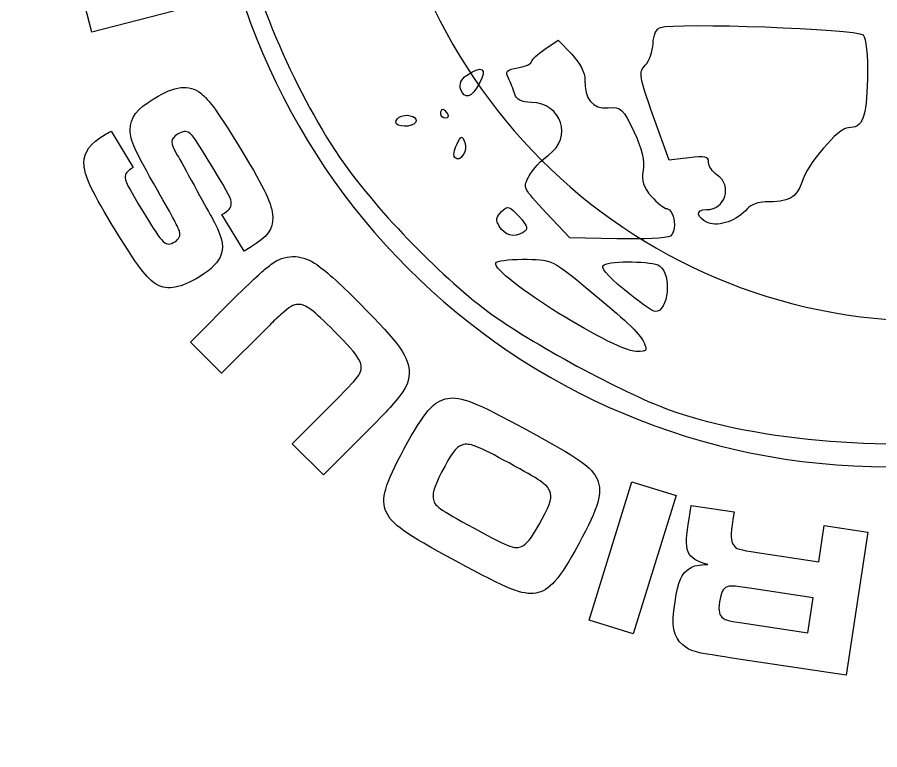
# Model space of a CAD drawing. Header units: millimetres. Extents: x -116 to 73, y -28 to 90.
# Drawn here: x -36.08 to -22.1, y 23.85 to 35.72 of the extents above; entities that cross this region are included whole.
import ezdxf

# ---------------------------------------------------------------- set-up
doc = ezdxf.new("R2010")
doc.units = ezdxf.units.MM
doc.header["$MEASUREMENT"] = 0
doc.layers.add('Layer 1', color=7, linetype='Continuous')

msp = doc.modelspace()

# ---------------------------------------------------------------- linework, layer by layer
at = {"layer": 'Layer 1', "color": 250, "lineweight": 20}
msp.add_open_spline([(-56.5218, 87.4031), (-56.5218, 88.9984), (-55.2166, 90.3036), (-53.6213, 90.3036), (-53.6213, 90.3036), (-53.6213, 90.3036), (10.5777, 90.3036), (10.5777, 90.3036), (10.5777, 90.3036), (12.173, 90.3036), (13.4782, 88.9984), (13.4782, 87.4031), (13.4782, 87.4031), (13.4782, 87.4031), (3.4619, -21.7099), (3.4619, -21.7099), (3.4619, -21.7099), (3.4781, -24.859), (0.6405, -27.6964), (-2.8278, -27.6964), (-2.8278, -27.6964), (-2.8278, -27.6964), (-40.2158, -27.6964), (-40.2158, -27.6964), (-40.2158, -27.6964), (-43.6841, -27.6964), (-46.5217, -24.859), (-46.5078, -21.6863), (-46.5078, -21.6863), (-46.5078, -21.6863), (-56.5218, 87.4031), (-56.5218, 87.4031)], degree=3, knots=[0, 0, 0, 0, 0.1111111, 0.1111111, 0.1111111, 0.1111111, 0.2222222, 0.2222222, 0.2222222, 0.2222222, 0.3333333, 0.3333333, 0.3333333, 0.3333333, 0.4444444, 0.4444444, 0.4444444, 0.4444444, 0.5555556, 0.5555556, 0.5555556, 0.5555556, 0.6666667, 0.6666667, 0.6666667, 0.6666667, 0.7777778, 0.7777778, 0.7777778, 0.7777778, 1, 1, 1, 1], dxfattribs=at)
at = {"layer": 'Layer 1', "color": 7}
for points in [[(-22.2377, 28.4416), (-28.3097, 28.5838), (-33.1167, 33.6214), (-32.9746, 39.6934), (-32.9746, 39.6934), (-32.8324, 45.7653), (-27.7948, 50.5724), (-21.7229, 50.4302), (-21.7229, 50.4302), (-15.6509, 50.2881), (-10.8438, 45.2505), (-10.986, 39.1785), (-10.986, 39.1785), (-11.1282, 33.1065), (-16.1657, 28.2995), (-22.2377, 28.4416)], [(-21.2794, 30.7977), (-26.2078, 30.7977), (-30.2029, 34.7929), (-30.2029, 39.7212), (-30.2029, 39.7212), (-30.2029, 44.6495), (-26.2078, 48.6447), (-21.2794, 48.6447), (-21.2794, 48.6447), (-16.3511, 48.6447), (-12.3559, 44.6495), (-12.3559, 39.7212), (-12.3559, 39.7212), (-12.3559, 34.7929), (-16.3511, 30.7977), (-21.2794, 30.7977)]]:
    msp.add_open_spline(points, degree=3, knots=[0, 0, 0, 0, 0.2, 0.2, 0.2, 0.2, 0.4, 0.4, 0.4, 0.4, 0.6, 0.6, 0.6, 0.6, 1, 1, 1, 1], dxfattribs=at)
at = {"layer": 'Layer 1', "color": 250}
for points, knots in [([(-20.2673, 50.2499), (-20.1278, 50.232), (-19.6885, 50.1411), (-19.2911, 50.0478), (-19.2911, 50.0478), (-15.4871, 49.1547), (-12.2292, 45.8637), (-11.3858, 42.0622), (-11.3858, 42.0622), (-10.9346, 40.0288), (-11.1515, 37.2193), (-11.8955, 35.4616), (-11.8955, 35.4616), (-12.4704, 34.1033), (-13.5526, 32.5607), (-14.6122, 31.5891), (-14.6122, 31.5891), (-15.982, 30.3332), (-18.2807, 29.2204), (-20.0947, 28.9352), (-20.0947, 28.9352), (-21.8129, 28.665), (-24.0633, 28.8422), (-25.516, 29.3619), (-25.516, 29.3619), (-26.2528, 29.6256), (-27.7842, 30.4557), (-28.4553, 30.9552), (-28.4553, 30.9552), (-29.2481, 31.5453), (-30.3156, 32.656), (-30.8578, 33.455), (-30.8578, 33.455), (-31.614, 34.5693), (-32.3009, 36.1989), (-32.5192, 37.3966), (-32.5192, 37.3966), (-32.7695, 38.7698), (-32.7112, 40.8498), (-32.3849, 42.1906), (-32.3849, 42.1906), (-31.6644, 45.1515), (-29.6347, 47.744), (-26.9498, 49.1333), (-26.9498, 49.1333), (-25.742, 49.7583), (-24.4818, 50.1498), (-23.2222, 50.2915), (-23.2222, 50.2915), (-22.6945, 50.3508), (-20.8526, 50.3249), (-20.2673, 50.2499)], [0, 0, 0, 0, 0.0714286, 0.0714286, 0.0714286, 0.0714286, 0.1428571, 0.1428571, 0.1428571, 0.1428571, 0.2142857, 0.2142857, 0.2142857, 0.2142857, 0.2857143, 0.2857143, 0.2857143, 0.2857143, 0.3571429, 0.3571429, 0.3571429, 0.3571429, 0.4285714, 0.4285714, 0.4285714, 0.4285714, 0.5, 0.5, 0.5, 0.5, 0.5714286, 0.5714286, 0.5714286, 0.5714286, 0.6428571, 0.6428571, 0.6428571, 0.6428571, 0.7142857, 0.7142857, 0.7142857, 0.7142857, 0.7857143, 0.7857143, 0.7857143, 0.7857143, 0.8571429, 0.8571429, 0.8571429, 0.8571429, 1, 1, 1, 1]), ([(-34.8747, 35.4796), (-34.8747, 35.4796), (-33.5494, 35.8228), (-33.5494, 35.8228), (-33.5494, 35.8228), (-33.5494, 35.8228), (-33.9311, 37.2971), (-33.9311, 37.2971), (-33.9311, 37.2971), (-33.9311, 37.2971), (-34.249, 37.2148), (-34.249, 37.2148), (-34.249, 37.2148), (-34.249, 37.2148), (-33.9701, 36.1379), (-33.9701, 36.1379), (-33.9701, 36.1379), (-33.9701, 36.1379), (-34.1809, 36.0834), (-34.1809, 36.0834), (-34.1809, 36.0834), (-34.1809, 36.0834), (-34.4437, 37.0987), (-34.4437, 37.0987), (-34.4437, 37.0987), (-34.4437, 37.0987), (-34.7358, 37.0231), (-34.7358, 37.0231), (-34.7358, 37.0231), (-34.7358, 37.0231), (-34.4729, 36.0078), (-34.4729, 36.0078), (-34.4729, 36.0078), (-34.4729, 36.0078), (-34.6656, 35.9579), (-34.6656, 35.9579), (-34.6656, 35.9579), (-34.6656, 35.9579), (-34.9424, 37.0267), (-34.9424, 37.0267), (-34.9424, 37.0267), (-34.9424, 37.0267), (-35.2544, 36.946), (-35.2544, 36.946), (-35.2544, 36.946), (-35.2544, 36.946), (-34.8747, 35.4796), (-34.8747, 35.4796)], [0, 0, 0, 0, 0.0769231, 0.0769231, 0.0769231, 0.0769231, 0.1538462, 0.1538462, 0.1538462, 0.1538462, 0.2307692, 0.2307692, 0.2307692, 0.2307692, 0.3076923, 0.3076923, 0.3076923, 0.3076923, 0.3846154, 0.3846154, 0.3846154, 0.3846154, 0.4615385, 0.4615385, 0.4615385, 0.4615385, 0.5384615, 0.5384615, 0.5384615, 0.5384615, 0.6153846, 0.6153846, 0.6153846, 0.6153846, 0.6923077, 0.6923077, 0.6923077, 0.6923077, 0.7692308, 0.7692308, 0.7692308, 0.7692308, 0.8461538, 0.8461538, 0.8461538, 0.8461538, 1, 1, 1, 1]), ([(-25.6556, 35.558), (-25.7264, 35.5327), (-25.7736, 35.43), (-25.7767, 35.294), (-25.7767, 35.294), (-25.7796, 35.1717), (-25.8362, 35.0143), (-25.9026, 34.9444), (-25.9026, 34.9444), (-26.0145, 34.8263), (-26.0049, 34.7665), (-25.7684, 34.111), (-25.7684, 34.111), (-25.7684, 34.111), (-25.5136, 33.4048), (-25.5136, 33.4048), (-25.5136, 33.4048), (-25.5136, 33.4048), (-25.194, 33.4451), (-25.194, 33.4451), (-25.194, 33.4451), (-24.9331, 33.478), (-24.8749, 33.4647), (-24.8771, 33.3727), (-24.8771, 33.3727), (-24.8785, 33.3106), (-24.8153, 33.2175), (-24.7366, 33.1658), (-24.7366, 33.1658), (-24.4828, 32.9989), (-24.6064, 32.5983), (-24.9096, 32.6054), (-24.9096, 32.6054), (-25.0936, 32.6097), (-25.0756, 32.4713), (-24.8818, 32.3931), (-24.8818, 32.3931), (-24.7064, 32.3223), (-24.4136, 32.4272), (-24.2446, 32.6213), (-24.2446, 32.6213), (-24.1913, 32.6827), (-24.0617, 32.7313), (-23.9567, 32.7294), (-23.9567, 32.7294), (-23.5822, 32.7226), (-23.4415, 32.798), (-23.3669, 33.0458), (-23.3669, 33.0458), (-23.2784, 33.3393), (-22.7693, 33.9359), (-22.6105, 33.9322), (-22.6105, 33.9322), (-22.3807, 33.9268), (-22.317, 34.0905), (-22.3021, 34.7243), (-22.3021, 34.7243), (-22.293, 35.1132), (-22.3196, 35.3825), (-22.3726, 35.4381), (-22.3726, 35.4381), (-22.4625, 35.5323), (-25.4246, 35.6406), (-25.6556, 35.558), (-25.6556, 35.558), (-25.6556, 35.558), (-25.6556, 35.558), (-25.6556, 35.558)], [0, 0, 0, 0, 0.0555556, 0.0555556, 0.0555556, 0.0555556, 0.1111111, 0.1111111, 0.1111111, 0.1111111, 0.1666667, 0.1666667, 0.1666667, 0.1666667, 0.2222222, 0.2222222, 0.2222222, 0.2222222, 0.2777778, 0.2777778, 0.2777778, 0.2777778, 0.3333333, 0.3333333, 0.3333333, 0.3333333, 0.3888889, 0.3888889, 0.3888889, 0.3888889, 0.4444444, 0.4444444, 0.4444444, 0.4444444, 0.5, 0.5, 0.5, 0.5, 0.5555556, 0.5555556, 0.5555556, 0.5555556, 0.6111111, 0.6111111, 0.6111111, 0.6111111, 0.6666667, 0.6666667, 0.6666667, 0.6666667, 0.7222222, 0.7222222, 0.7222222, 0.7222222, 0.7777778, 0.7777778, 0.7777778, 0.7777778, 0.8333333, 0.8333333, 0.8333333, 0.8333333, 0.8888889, 0.8888889, 0.8888889, 0.8888889, 1, 1, 1, 1]), ([(-27.7456, 35.0012), (-27.7464, 34.969), (-27.8462, 34.9252), (-27.9674, 34.9038), (-27.9674, 34.9038), (-28.151, 34.8716), (-28.1769, 34.8433), (-28.122, 34.7349), (-28.122, 34.7349), (-28.0858, 34.6633), (-28.0398, 34.5471), (-28.0198, 34.4767), (-28.0198, 34.4767), (-27.9951, 34.3896), (-27.9089, 34.3469), (-27.7508, 34.3432), (-27.7508, 34.3432), (-27.256, 34.3316), (-27.0729, 33.7706), (-27.4722, 33.4895), (-27.4722, 33.4895), (-27.5839, 33.4109), (-27.7243, 33.2599), (-27.7842, 33.1539), (-27.7842, 33.1539), (-27.8899, 32.9668), (-27.8822, 32.95), (-27.51, 32.555), (-27.51, 32.555), (-27.51, 32.555), (-27.1271, 32.1486), (-27.1271, 32.1486), (-27.1271, 32.1486), (-27.1271, 32.1486), (-26.362, 32.1318), (-26.362, 32.1318), (-26.362, 32.1318), (-25.9412, 32.1225), (-25.5509, 32.1426), (-25.4948, 32.1764), (-25.4948, 32.1764), (-25.3794, 32.2457), (-25.4286, 32.6175), (-25.5536, 32.6204), (-25.5536, 32.6204), (-25.5947, 32.6214), (-25.7069, 32.711), (-25.8029, 32.8197), (-25.8029, 32.8197), (-25.9348, 32.9688), (-25.9677, 33.072), (-25.9371, 33.2407), (-25.9371, 33.2407), (-25.9094, 33.3936), (-25.9566, 33.5917), (-26.0865, 33.8682), (-26.0865, 33.8682), (-26.2628, 34.2432), (-26.293, 34.271), (-26.5061, 34.2546), (-26.5061, 34.2546), (-26.7608, 34.235), (-26.8879, 34.3903), (-26.8804, 34.7121), (-26.8804, 34.7121), (-26.8779, 34.8172), (-26.9677, 34.9888), (-27.0949, 35.1222), (-27.0949, 35.1222), (-27.0949, 35.1222), (-27.3137, 35.3514), (-27.3137, 35.3514), (-27.3137, 35.3514), (-27.3137, 35.3514), (-27.529, 35.2056), (-27.529, 35.2056), (-27.529, 35.2056), (-27.6474, 35.1254), (-27.7449, 35.0335), (-27.7456, 35.0012), (-27.7456, 35.0012), (-27.7456, 35.0012), (-27.7456, 35.0012), (-27.7456, 35.0012)], [0, 0, 0, 0, 0.0454545, 0.0454545, 0.0454545, 0.0454545, 0.0909091, 0.0909091, 0.0909091, 0.0909091, 0.1363636, 0.1363636, 0.1363636, 0.1363636, 0.1818182, 0.1818182, 0.1818182, 0.1818182, 0.2272727, 0.2272727, 0.2272727, 0.2272727, 0.2727273, 0.2727273, 0.2727273, 0.2727273, 0.3181818, 0.3181818, 0.3181818, 0.3181818, 0.3636364, 0.3636364, 0.3636364, 0.3636364, 0.4090909, 0.4090909, 0.4090909, 0.4090909, 0.4545455, 0.4545455, 0.4545455, 0.4545455, 0.5, 0.5, 0.5, 0.5, 0.5454545, 0.5454545, 0.5454545, 0.5454545, 0.5909091, 0.5909091, 0.5909091, 0.5909091, 0.6363636, 0.6363636, 0.6363636, 0.6363636, 0.6818182, 0.6818182, 0.6818182, 0.6818182, 0.7272727, 0.7272727, 0.7272727, 0.7272727, 0.7727273, 0.7727273, 0.7727273, 0.7727273, 0.8181818, 0.8181818, 0.8181818, 0.8181818, 0.8636364, 0.8636364, 0.8636364, 0.8636364, 0.9090909, 0.9090909, 0.9090909, 0.9090909, 1, 1, 1, 1]), ([(-28.8024, 34.778), (-28.8862, 34.7196), (-28.9226, 34.636), (-28.8963, 34.5622), (-28.8963, 34.5622), (-28.8314, 34.3806), (-28.7206, 34.4136), (-28.5894, 34.6535), (-28.5894, 34.6535), (-28.4567, 34.896), (-28.5524, 34.9519), (-28.8024, 34.778)], [0, 0, 0, 0, 0.25, 0.25, 0.25, 0.25, 0.5, 0.5, 0.5, 0.5, 1, 1, 1, 1]), ([(-32.4071, 31.932), (-32.4071, 31.932), (-32.3109, 31.9905), (-32.3109, 31.9905), (-32.3109, 31.9905), (-32.0252, 32.1643), (-31.9343, 32.2856), (-31.9416, 32.4872), (-31.9416, 32.4872), (-31.9483, 32.6808), (-32.073, 32.9469), (-32.4371, 33.545), (-32.4371, 33.545), (-32.8139, 34.1643), (-32.982, 34.3997), (-33.108, 34.4919), (-33.108, 34.4919), (-33.3051, 34.6398), (-33.524, 34.6137), (-33.8637, 34.4069), (-33.8637, 34.4069), (-34.1523, 34.2313), (-34.2546, 34.0949), (-34.2522, 33.8945), (-34.2522, 33.8945), (-34.2506, 33.7225), (-34.1863, 33.5763), (-33.8109, 32.9189), (-33.8109, 32.9189), (-33.5559, 32.4728), (-33.4698, 32.3111), (-33.4519, 32.2477), (-33.4519, 32.2477), (-33.4351, 32.1797), (-33.4578, 32.1288), (-33.5299, 32.0849), (-33.5299, 32.0849), (-33.6772, 31.9952), (-33.7149, 32.03), (-34.0278, 32.544), (-34.0278, 32.544), (-34.3076, 33.004), (-34.3437, 33.0768), (-34.3339, 33.1487), (-34.3339, 33.1487), (-34.3239, 33.2), (-34.3023, 33.2255), (-34.205, 33.2889), (-34.205, 33.2889), (-34.205, 33.2889), (-34.5636, 33.8781), (-34.5636, 33.8781), (-34.5636, 33.8781), (-34.6044, 33.8574), (-34.6465, 33.8317), (-34.6586, 33.8244), (-34.6586, 33.8244), (-34.9051, 33.6744), (-35.0013, 33.5416), (-35.0039, 33.3629), (-35.0039, 33.3629), (-35.0003, 33.1674), (-34.8993, 32.9405), (-34.559, 32.3813), (-34.559, 32.3813), (-34.1182, 31.657), (-33.994, 31.4936), (-33.8147, 31.3885), (-33.8147, 31.3885), (-33.6505, 31.2947), (-33.4281, 31.3354), (-33.1305, 31.5165), (-33.1305, 31.5165), (-32.9291, 31.6391), (-32.8217, 31.7538), (-32.7773, 31.8838), (-32.7773, 31.8838), (-32.73, 32.0362), (-32.7738, 32.2031), (-32.9423, 32.5002), (-32.9423, 32.5002), (-32.9807, 32.5633), (-33.0962, 32.7733), (-33.2176, 33), (-33.2176, 33), (-33.3385, 33.2188), (-33.4502, 33.4227), (-33.4904, 33.489), (-33.4904, 33.489), (-33.6063, 33.6861), (-33.6056, 33.7525), (-33.4853, 33.8257), (-33.4853, 33.8257), (-33.4011, 33.8769), (-33.3432, 33.8833), (-33.2948, 33.8511), (-33.2948, 33.8511), (-33.236, 33.8085), (-33.1908, 33.7412), (-32.9092, 33.2783), (-32.9092, 33.2783), (-32.6475, 32.8484), (-32.6133, 32.7787), (-32.6147, 32.6996), (-32.6147, 32.6996), (-32.6155, 32.6332), (-32.6472, 32.5974), (-32.7675, 32.5242), (-32.7675, 32.5242), (-32.7675, 32.5242), (-32.4071, 31.932), (-32.4071, 31.932)], [0, 0, 0, 0, 0.0344828, 0.0344828, 0.0344828, 0.0344828, 0.0689655, 0.0689655, 0.0689655, 0.0689655, 0.1034483, 0.1034483, 0.1034483, 0.1034483, 0.137931, 0.137931, 0.137931, 0.137931, 0.1724138, 0.1724138, 0.1724138, 0.1724138, 0.2068966, 0.2068966, 0.2068966, 0.2068966, 0.2413793, 0.2413793, 0.2413793, 0.2413793, 0.2758621, 0.2758621, 0.2758621, 0.2758621, 0.3103448, 0.3103448, 0.3103448, 0.3103448, 0.3448276, 0.3448276, 0.3448276, 0.3448276, 0.3793103, 0.3793103, 0.3793103, 0.3793103, 0.4137931, 0.4137931, 0.4137931, 0.4137931, 0.4482759, 0.4482759, 0.4482759, 0.4482759, 0.4827586, 0.4827586, 0.4827586, 0.4827586, 0.5172414, 0.5172414, 0.5172414, 0.5172414, 0.5517241, 0.5517241, 0.5517241, 0.5517241, 0.5862069, 0.5862069, 0.5862069, 0.5862069, 0.6206897, 0.6206897, 0.6206897, 0.6206897, 0.6551724, 0.6551724, 0.6551724, 0.6551724, 0.6896552, 0.6896552, 0.6896552, 0.6896552, 0.7241379, 0.7241379, 0.7241379, 0.7241379, 0.7586207, 0.7586207, 0.7586207, 0.7586207, 0.7931034, 0.7931034, 0.7931034, 0.7931034, 0.8275862, 0.8275862, 0.8275862, 0.8275862, 0.862069, 0.862069, 0.862069, 0.862069, 0.8965517, 0.8965517, 0.8965517, 0.8965517, 0.9310345, 0.9310345, 0.9310345, 0.9310345, 1, 1, 1, 1]), ([(-29.9484, 34.0235), (-29.9504, 33.9383), (-29.6803, 33.9332), (-29.6254, 34.0175), (-29.6254, 34.0175), (-29.5744, 34.096), (-29.7266, 34.1636), (-29.8553, 34.1196), (-29.8553, 34.1196), (-29.9057, 34.1025), (-29.9476, 34.0592), (-29.9484, 34.0235)], [0, 0, 0, 0, 0.25, 0.25, 0.25, 0.25, 0.5, 0.5, 0.5, 0.5, 1, 1, 1, 1]), ([(-29.2186, 34.1596), (-29.2195, 34.1196), (-29.1857, 34.0861), (-29.1434, 34.0851), (-29.1434, 34.0851), (-29.1011, 34.0841), (-29.0859, 34.1165), (-29.1097, 34.157), (-29.1097, 34.157), (-29.1334, 34.1975), (-29.1673, 34.231), (-29.1849, 34.2314), (-29.1849, 34.2314), (-29.2025, 34.2318), (-29.2177, 34.1995), (-29.2186, 34.1596)], [0, 0, 0, 0, 0.2, 0.2, 0.2, 0.2, 0.4, 0.4, 0.4, 0.4, 0.6, 0.6, 0.6, 0.6, 1, 1, 1, 1]), ([(-28.9911, 33.4499), (-28.9059, 33.3606), (-28.7756, 33.5535), (-28.828, 33.6914), (-28.828, 33.6914), (-28.8743, 33.8136), (-28.8851, 33.8112), (-28.9587, 33.6623), (-28.9587, 33.6623), (-29.0028, 33.573), (-29.0174, 33.4774), (-28.9911, 33.4499)], [0, 0, 0, 0, 0.25, 0.25, 0.25, 0.25, 0.5, 0.5, 0.5, 0.5, 1, 1, 1, 1]), ([(-28.2713, 32.3375), (-28.1796, 32.1842), (-28.0326, 32.1453), (-27.8849, 32.2353), (-27.8849, 32.2353), (-27.7932, 32.2912), (-27.803, 32.3313), (-27.9474, 32.4925), (-27.9474, 32.4925), (-28.1016, 32.6644), (-28.1301, 32.6726), (-28.2331, 32.5743), (-28.2331, 32.5743), (-28.3203, 32.4911), (-28.3294, 32.4348), (-28.2712, 32.3376), (-28.2712, 32.3376), (-28.2712, 32.3376), (-28.2713, 32.3375), (-28.2713, 32.3375)], [0, 0, 0, 0, 0.1666667, 0.1666667, 0.1666667, 0.1666667, 0.3333333, 0.3333333, 0.3333333, 0.3333333, 0.5, 0.5, 0.5, 0.5, 0.6666667, 0.6666667, 0.6666667, 0.6666667, 1, 1, 1, 1]), ([(-31.1203, 28.3056), (-31.1203, 28.3056), (-30.3567, 29.0699), (-30.3567, 29.0699), (-30.3567, 29.0699), (-30.0806, 29.3512), (-30.0806, 29.3512), (-30.0185, 29.4234), (-30.0185, 29.4234), (-29.8022, 29.6649), (-29.7326, 29.7893), (-29.7301, 29.9511), (-29.7301, 29.9511), (-29.7228, 30.2073), (-29.8921, 30.4461), (-30.5219, 31.0754), (-30.5219, 31.0754), (-30.8979, 31.4509), (-31.0846, 31.6176), (-31.2638, 31.737), (-31.2638, 31.737), (-31.4928, 31.8861), (-31.7516, 31.881), (-31.968, 31.7192), (-31.968, 31.7192), (-32.0999, 31.6171), (-32.1296, 31.5922), (-32.5127, 31.2238), (-32.5127, 31.2238), (-32.5127, 31.2238), (-33.2763, 30.4594), (-33.2763, 30.4594), (-33.2763, 30.4594), (-33.2763, 30.4594), (-32.7709, 29.9546), (-32.7709, 29.9546), (-32.7709, 29.9546), (-32.7709, 29.9546), (-32.0072, 30.7189), (-32.0072, 30.7189), (-32.0072, 30.7189), (-31.97, 30.7561), (-31.8829, 30.8383), (-31.8183, 30.8981), (-31.8183, 30.8981), (-31.664, 31.0326), (-31.6093, 31.0674), (-31.5272, 31.0699), (-31.5272, 31.0699), (-31.4128, 31.075), (-31.2908, 30.983), (-30.9447, 30.6372), (-30.9447, 30.6372), (-30.5141, 30.207), (-30.4443, 30.0825), (-30.5488, 29.9233), (-30.5488, 29.9233), (-30.6035, 29.8436), (-30.6059, 29.8412), (-30.8621, 29.5748), (-30.8621, 29.5748), (-30.8621, 29.5748), (-31.6257, 28.8105), (-31.6257, 28.8105), (-31.6257, 28.8105), (-31.6257, 28.8105), (-31.1203, 28.3056), (-31.1203, 28.3056)], [0, 0, 0, 0, 0.0555556, 0.0555556, 0.0555556, 0.0555556, 0.1111111, 0.1111111, 0.1111111, 0.1111111, 0.1666667, 0.1666667, 0.1666667, 0.1666667, 0.2222222, 0.2222222, 0.2222222, 0.2222222, 0.2777778, 0.2777778, 0.2777778, 0.2777778, 0.3333333, 0.3333333, 0.3333333, 0.3333333, 0.3888889, 0.3888889, 0.3888889, 0.3888889, 0.4444444, 0.4444444, 0.4444444, 0.4444444, 0.5, 0.5, 0.5, 0.5, 0.5555556, 0.5555556, 0.5555556, 0.5555556, 0.6111111, 0.6111111, 0.6111111, 0.6111111, 0.6666667, 0.6666667, 0.6666667, 0.6666667, 0.7222222, 0.7222222, 0.7222222, 0.7222222, 0.7777778, 0.7777778, 0.7777778, 0.7777778, 0.8333333, 0.8333333, 0.8333333, 0.8333333, 0.8888889, 0.8888889, 0.8888889, 0.8888889, 1, 1, 1, 1]), ([(-28.3158, 31.7509), (-28.5125, 31.6325), (-26.4451, 30.316), (-26.0479, 30.3067), (-26.0479, 30.3067), (-25.963, 30.3047), (-25.8933, 30.3167), (-25.8929, 30.3334), (-25.8929, 30.3334), (-25.8897, 30.4697), (-26.0409, 30.6502), (-26.4408, 30.9873), (-26.4408, 30.9873), (-27.4331, 31.8237), (-27.3781, 31.7912), (-27.8153, 31.8003), (-27.8153, 31.8003), (-28.0379, 31.8049), (-28.2631, 31.7827), (-28.3158, 31.7509), (-28.3158, 31.7509), (-28.3158, 31.7509), (-28.3158, 31.7509), (-28.3158, 31.7509)], [0, 0, 0, 0, 0.1428571, 0.1428571, 0.1428571, 0.1428571, 0.2857143, 0.2857143, 0.2857143, 0.2857143, 0.4285714, 0.4285714, 0.4285714, 0.4285714, 0.5714286, 0.5714286, 0.5714286, 0.5714286, 0.7142857, 0.7142857, 0.7142857, 0.7142857, 1, 1, 1, 1]), ([(-26.5714, 31.711), (-26.6382, 31.6707), (-26.5419, 31.552), (-26.2419, 31.3047), (-26.2419, 31.3047), (-26.0087, 31.1125), (-25.7837, 30.9545), (-25.7418, 30.9535), (-25.7418, 30.9535), (-25.5247, 30.9485), (-25.4683, 31.5518), (-25.6724, 31.6956), (-25.6724, 31.6956), (-25.7784, 31.7703), (-26.4537, 31.7819), (-26.5714, 31.711), (-26.5714, 31.711), (-26.5714, 31.711), (-26.5714, 31.711), (-26.5714, 31.711)], [0, 0, 0, 0, 0.1666667, 0.1666667, 0.1666667, 0.1666667, 0.3333333, 0.3333333, 0.3333333, 0.3333333, 0.5, 0.5, 0.5, 0.5, 0.6666667, 0.6666667, 0.6666667, 0.6666667, 1, 1, 1, 1]), ([(-28.9673, 26.9058), (-28.1104, 26.4412), (-27.8989, 26.3586), (-27.6775, 26.3907), (-27.6775, 26.3907), (-27.4573, 26.4275), (-27.292, 26.6141), (-26.9819, 27.1864), (-26.9819, 27.1864), (-26.6547, 27.7897), (-26.5888, 28.0221), (-26.6795, 28.2314), (-26.6795, 28.2314), (-26.7736, 28.4344), (-26.9613, 28.5683), (-27.8213, 29.0345), (-27.8213, 29.0345), (-28.669, 29.494), (-28.8835, 29.5783), (-29.105, 29.5462), (-29.105, 29.5462), (-29.3298, 29.5081), (-29.4869, 29.329), (-29.8089, 28.7351), (-29.8089, 28.7351), (-30.1292, 28.1441), (-30.1952, 27.9117), (-30.1029, 27.7056), (-30.1029, 27.7056), (-30.0088, 27.5024), (-29.8242, 27.3704), (-28.9673, 26.9058)], [0, 0, 0, 0, 0.1111111, 0.1111111, 0.1111111, 0.1111111, 0.2222222, 0.2222222, 0.2222222, 0.2222222, 0.3333333, 0.3333333, 0.3333333, 0.3333333, 0.4444444, 0.4444444, 0.4444444, 0.4444444, 0.5555556, 0.5555556, 0.5555556, 0.5555556, 0.6666667, 0.6666667, 0.6666667, 0.6666667, 0.7777778, 0.7777778, 0.7777778, 0.7777778, 1, 1, 1, 1]), ([(-28.6772, 27.441), (-29.2557, 27.7546), (-29.3248, 27.8041), (-29.3412, 27.929), (-29.3412, 27.929), (-29.3552, 28.0288), (-29.3084, 28.1595), (-29.1491, 28.4534), (-29.1491, 28.4534), (-29.0149, 28.7008), (-28.9428, 28.7819), (-28.8416, 28.799), (-28.8416, 28.799), (-28.7276, 28.8173), (-28.6095, 28.7693), (-28.1114, 28.4993), (-28.1114, 28.4993), (-27.601, 28.2226), (-27.4963, 28.1497), (-27.4495, 28.0443), (-27.4495, 28.0443), (-27.407, 27.9453), (-27.4338, 27.8518), (-27.573, 27.595), (-27.573, 27.595), (-27.7206, 27.3226), (-27.795, 27.2149), (-27.8785, 27.1642), (-27.8785, 27.1642), (-28.0008, 27.0863), (-28.0708, 27.1123), (-28.6772, 27.441)], [0, 0, 0, 0, 0.1111111, 0.1111111, 0.1111111, 0.1111111, 0.2222222, 0.2222222, 0.2222222, 0.2222222, 0.3333333, 0.3333333, 0.3333333, 0.3333333, 0.4444444, 0.4444444, 0.4444444, 0.4444444, 0.5555556, 0.5555556, 0.5555556, 0.5555556, 0.6666667, 0.6666667, 0.6666667, 0.6666667, 0.7777778, 0.7777778, 0.7777778, 0.7777778, 1, 1, 1, 1]), ([(-26.0968, 25.7308), (-26.0968, 25.7308), (-25.4029, 27.9731), (-25.4029, 27.9731), (-25.4029, 27.9731), (-25.4029, 27.9731), (-26.1189, 28.1946), (-26.1189, 28.1946), (-26.1189, 28.1946), (-26.1189, 28.1946), (-26.8128, 25.9523), (-26.8128, 25.9523), (-26.8128, 25.9523), (-26.8128, 25.9523), (-26.0968, 25.7308), (-26.0968, 25.7308)], [0, 0, 0, 0, 0.2, 0.2, 0.2, 0.2, 0.4, 0.4, 0.4, 0.4, 0.6, 0.6, 0.6, 0.6, 1, 1, 1, 1]), ([(-22.296, 27.3791), (-22.296, 27.3791), (-23.0023, 27.4857), (-23.0023, 27.4857), (-23.0023, 27.4857), (-23.0023, 27.4857), (-23.0911, 26.8976), (-23.0911, 26.8976), (-23.0911, 26.8976), (-23.0911, 26.8976), (-24.0897, 27.0486), (-24.0897, 27.0486), (-24.0897, 27.0486), (-24.382, 27.0927), (-24.4332, 27.1075), (-24.4734, 27.1705), (-24.4734, 27.1705), (-24.5203, 27.2382), (-24.5215, 27.3236), (-24.4821, 27.5846), (-24.4821, 27.5846), (-24.4821, 27.5846), (-24.4637, 27.7065), (-24.4637, 27.7065), (-24.4637, 27.7065), (-24.4637, 27.7065), (-25.1595, 27.8115), (-25.1595, 27.8115), (-25.1595, 27.8115), (-25.1595, 27.8115), (-25.1922, 27.5958), (-25.1922, 27.5958), (-25.1922, 27.5958), (-25.287, 27.0621), (-25.2402, 26.9483), (-24.8881, 26.8524), (-24.8881, 26.8524), (-25.0374, 26.8536), (-25.1078, 26.8356), (-25.1856, 26.7905), (-25.1856, 26.7905), (-25.3152, 26.7105), (-25.37, 26.5835), (-25.4205, 26.2495), (-25.4205, 26.2495), (-25.4809, 25.8493), (-25.4524, 25.6849), (-25.2912, 25.5502), (-25.2912, 25.5502), (-25.1552, 25.4371), (-25.1552, 25.4371), (-24.3549, 25.3162), (-24.3549, 25.3162), (-24.3549, 25.3162), (-22.6465, 25.0581), (-22.6465, 25.0581), (-22.6465, 25.0581), (-22.6465, 25.0581), (-22.296, 27.3791), (-22.296, 27.3791)], [0, 0, 0, 0, 0.0625, 0.0625, 0.0625, 0.0625, 0.125, 0.125, 0.125, 0.125, 0.1875, 0.1875, 0.1875, 0.1875, 0.25, 0.25, 0.25, 0.25, 0.3125, 0.3125, 0.3125, 0.3125, 0.375, 0.375, 0.375, 0.375, 0.4375, 0.4375, 0.4375, 0.4375, 0.5, 0.5, 0.5, 0.5, 0.5625, 0.5625, 0.5625, 0.5625, 0.625, 0.625, 0.625, 0.625, 0.6875, 0.6875, 0.6875, 0.6875, 0.75, 0.75, 0.75, 0.75, 0.8125, 0.8125, 0.8125, 0.8125, 0.875, 0.875, 0.875, 0.875, 1, 1, 1, 1]), ([(-23.1788, 26.3165), (-23.1788, 26.3165), (-23.2651, 25.7459), (-23.2651, 25.7459), (-23.2651, 25.7459), (-23.2651, 25.7459), (-24.2602, 25.8962), (-24.2602, 25.8962), (-24.2602, 25.8962), (-24.5868, 25.9491), (-24.5937, 25.9502), (-24.6422, 25.9825), (-24.6422, 25.9825), (-24.7037, 26.0238), (-24.7209, 26.0975), (-24.6983, 26.2471), (-24.6983, 26.2471), (-24.6757, 26.3967), (-24.6443, 26.4632), (-24.5759, 26.492), (-24.5759, 26.492), (-24.5231, 26.5126), (-24.5231, 26.5126), (-24.174, 26.4669), (-24.174, 26.4669), (-24.174, 26.4669), (-23.1788, 26.3165), (-23.1788, 26.3165)], [0, 0, 0, 0, 0.125, 0.125, 0.125, 0.125, 0.25, 0.25, 0.25, 0.25, 0.375, 0.375, 0.375, 0.375, 0.5, 0.5, 0.5, 0.5, 0.625, 0.625, 0.625, 0.625, 0.75, 0.75, 0.75, 0.75, 1, 1, 1, 1])]:
    msp.add_open_spline(points, degree=3, knots=knots, dxfattribs=at)

doc.saveas('drawing.dxf')
